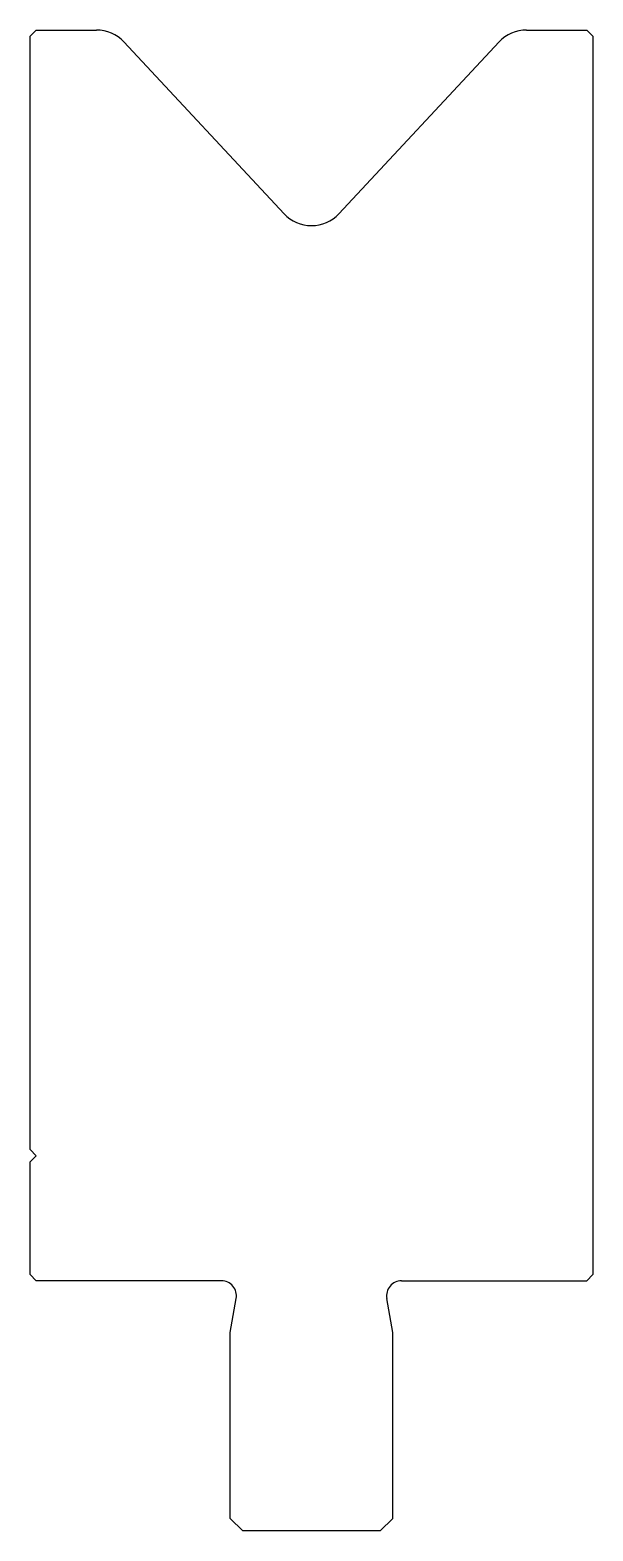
# Model space of a CAD drawing. Header units: metres. Extents: x 117 to 162, y 118 to 238.
import ezdxf

# ---------------------------------------------------------------- set-up
doc = ezdxf.new("R2010")
doc.units = ezdxf.units.M

msp = doc.modelspace()

# ---------------------------------------------------------------- linework, layer by layer
for p, q in [((117.340116, 238.172605), (116.840116, 237.672605)), ((116.840116, 148.672605), (116.840116, 237.672605)), ((117.340116, 238.172605), (122.146078, 238.172605)), ((156.534153, 238.172605), (161.340116, 238.172605)), ((161.840116, 237.672605), (161.340116, 238.172605)), ((161.840116, 237.672605), (161.840116, 138.672605)), ((124.34014, 237.2186), (137.146054, 223.485937)), ((141.534177, 223.485937), (154.340092, 237.2186)), ((117.340116, 148.172605), (116.840116, 148.672605)), ((116.840116, 147.672605), (117.340116, 148.172605)), ((116.840116, 138.672605), (116.840116, 147.672605)), ((116.840116, 138.672605), (117.340116, 138.172605)), ((132.140116, 138.172605), (117.340116, 138.172605)), ((146.540116, 138.172605), (161.340116, 138.172605)), ((161.340116, 138.172605), (161.840116, 138.672605)), ((132.840116, 134.031977), (133.321885, 136.764227)), ((145.840116, 134.031977), (145.358346, 136.764227)), ((132.840116, 119.172605), (132.840116, 134.031977)), ((145.840116, 119.172605), (145.840116, 134.031977)), ((132.840116, 119.172605), (133.840116, 118.172605)), ((144.840116, 118.172605), (145.840116, 119.172605)), ((144.840116, 118.172605), (133.840116, 118.172605))]:
    msp.add_line(p, q)
for centre, radius, start, end in [((122.146078, 235.172605), 3, 43, 90), ((156.534153, 235.172605), 3, 90, 137), ((139.340116, 225.531932), 3, 223, 317), ((132.140116, 136.972605), 1.2, 350, 90), ((146.540116, 136.972605), 1.2, 90, 190)]:
    msp.add_arc(centre, radius, start, end)

doc.saveas('drawing.dxf')
